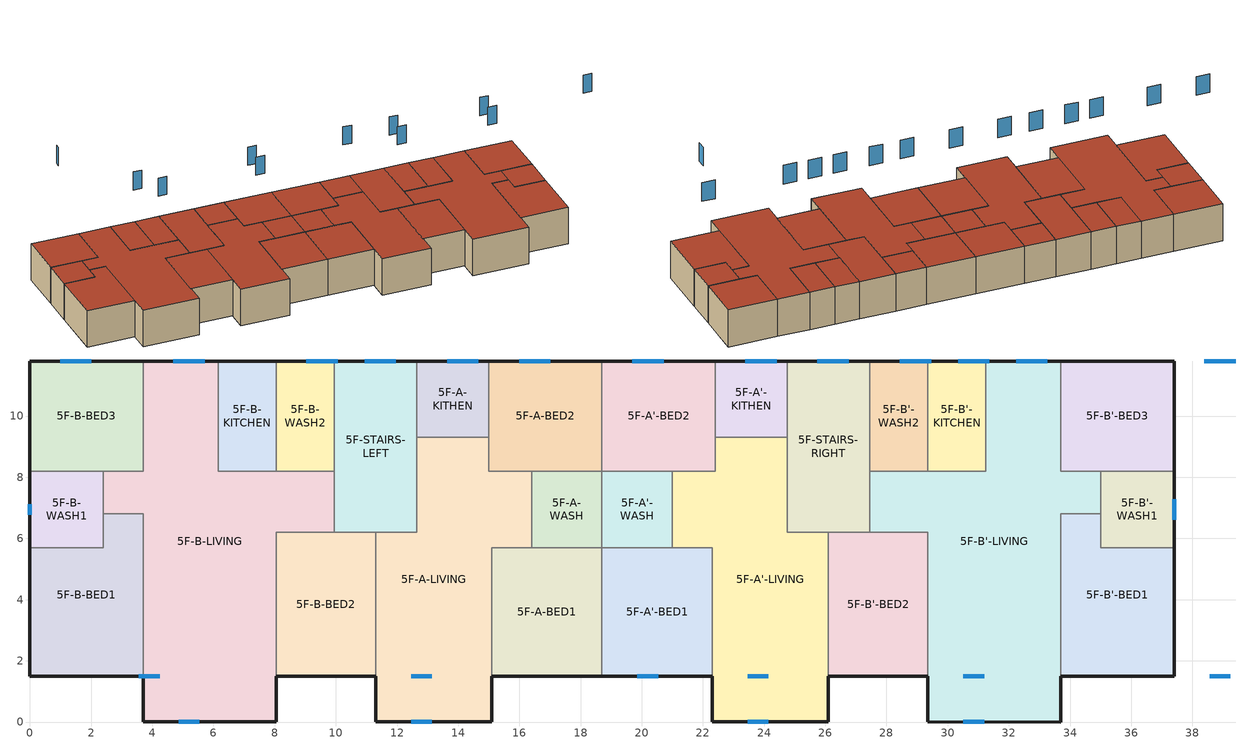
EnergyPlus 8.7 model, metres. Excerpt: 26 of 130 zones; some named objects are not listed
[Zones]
5F-A'-BED1
 floor to 4F-A'-BED1 (Interior Floor): 18.7,5.7 22.3,5.7 22.3,1.5 18.7,1.5 z12
 wall outside (Exterior Wall): 18.7,1.5 22.3,1.5 z12:15
 wall to 5F-A-BED1 (Interior Wall): 18.7,5.7 18.7,1.5 z12:15
 wall to 5F-A'-WASH (Interior Wall): 21,5.7 18.7,5.7 z12:15
 wall to 5F-A'-LIVING (Interior Wall): 22.3,1.5 22.3,5.7 21,5.7 z12:15
 window (Exterior Window): 23.46,1.5 24.14,1.5 z24.2:25.7
 roof outside (Exterior Roof): 22.3,1.5 22.3,5.7 18.7,5.7 18.7,1.5 z15
5F-A'-BED2
 floor to 4F-A'-BED2 (Interior Floor): 18.7,11.8 22.4,11.8 22.4,8.2 18.7,8.2 z12
 wall outside (Exterior Wall): 22.4,11.8 18.7,11.8 z12:15
 wall to 5F-A'-LIVING (Interior Wall): 21,8.2 22.4,8.2 22.4,9.31 z12:15
 wall to 5F-A'-WASH (Interior Wall): 18.7,8.2 21,8.2 z12:15
 wall to 5F-A-BED2 (Interior Wall): 18.7,11.8 18.7,8.2 z12:15
 wall to 5F-A'-KITHEN (Interior Wall): 22.4,9.31 22.4,11.8 z12:15
 window (Exterior Window): 24.41,11.8 23.39,11.8 z24.2:25.7
 roof outside (Exterior Roof): 22.4,8.2 22.4,11.8 18.7,11.8 18.7,8.2 z15
5F-A'-KITHEN
 floor to 4F-A'-KITHEN (Interior Floor): 24.75,11.8 24.75,9.31 22.4,9.31 22.4,11.8 z12
 wall outside (Exterior Wall): 24.75,11.8 22.4,11.8 z12:15
 wall to 5F-STAIRS-RIGHT (Interior Wall): 24.75,9.31 24.75,11.8 z12:15
 wall to 5F-A'-LIVING (Interior Wall): 22.4,9.31 24.75,9.31 z12:15
 window (Exterior Window): 26.76,11.8 25.74,11.8 z24.2:25.7
 roof outside (Exterior Roof): 24.75,9.31 24.75,11.8 22.4,11.8 22.4,9.31 z15
5F-A'-LIVING
 floor to 4F-A'-LIVING (Interior Floor): 22.4,9.31 24.75,9.31 24.75,6.2 26.1,6.2 26.1,0 22.3,0 22.3,5.7 21,5.7 21,8.2 22.4,8.2 z12
 wall outside (Exterior Wall): 22.3,1.5 22.3,0 26.1,0 26.1,1.5 z12:15
 wall to 5F-A'-WASH (Interior Wall): 21,8.2 21,5.7 z12:15
 wall to 5F-STAIRS-RIGHT (Interior Wall): 26.1,6.2 24.75,6.2 24.75,9.31 z12:15
 wall to 5F-B'-BED2 (Interior Wall): 26.1,1.5 26.1,6.2 z12:15
 window (Exterior Window): 23.46,0 24.14,0 z24.2:25.7
 roof outside (Exterior Roof): 26.1,0 26.1,6.2 24.75,6.2 24.75,9.31 22.4,9.31 22.4,8.2 21,8.2 21,5.7 22.3,5.7 22.3,0 z15
5F-A'-WASH
 floor to 4F-A'-WASH (Interior Floor): 21,8.2 21,5.7 18.7,5.7 18.7,8.2 z12
 wall to 5F-A-WASH (Interior Wall): 18.7,8.2 18.7,5.7 z12:15
 roof outside (Exterior Roof): 21,5.7 21,8.2 18.7,8.2 18.7,5.7 z15
5F-A-BED1
 floor to 4F-A-BED1 (Interior Floor): 15.1,5.7 18.7,5.7 18.7,1.5 15.1,1.5 z12
 wall outside (Exterior Wall): 15.1,1.5 18.7,1.5 z12:15
 wall to 5F-A-LIVING (Interior Wall): 16.4,5.7 15.1,5.7 15.1,1.5 z12:15
 wall to 5F-A-WASH (Interior Wall): 18.7,5.7 16.4,5.7 z12:15
 window (Exterior Window): 19.86,1.5 20.54,1.5 z24.2:25.7
 roof outside (Exterior Roof): 18.7,1.5 18.7,5.7 15.1,5.7 15.1,1.5 z15
5F-A-BED2
 floor to 4F-A-BED2 (Interior Floor): 18.7,11.8 18.7,8.2 15,8.2 15,11.8 z12
 wall outside (Exterior Wall): 18.7,11.8 15,11.8 z12:15
 wall to 5F-A-WASH (Interior Wall): 16.4,8.2 18.7,8.2 z12:15
 wall to 5F-A-LIVING (Interior Wall): 15,9.31 15,8.2 16.4,8.2 z12:15
 wall to 5F-A-KITHEN (Interior Wall): 15,11.8 15,9.31 z12:15
 window (Exterior Window): 20.71,11.8 19.69,11.8 z24.2:25.7
 roof outside (Exterior Roof): 18.7,8.2 18.7,11.8 15,11.8 15,8.2 z15
5F-A-KITHEN
 floor to 4F-A-KITHEN (Interior Floor): 15,11.8 15,9.31 12.65,9.31 12.65,11.8 z12
 wall outside (Exterior Wall): 15,11.8 12.65,11.8 z12:15
 wall to 5F-A-LIVING (Interior Wall): 12.65,9.31 15,9.31 z12:15
 wall to 5F-STAIRS-LEFT (Interior Wall): 12.65,11.8 12.65,9.31 z12:15
 window (Exterior Window): 17.01,11.8 15.99,11.8 z24.2:25.7
 roof outside (Exterior Roof): 15,9.31 15,11.8 12.65,11.8 12.65,9.31 z15
5F-A-LIVING
 floor to 4F-A-LIVING (Interior Floor): 12.65,9.31 15,9.31 15,8.2 16.4,8.2 16.4,5.7 15.1,5.7 15.1,0 11.3,0 11.3,6.2 12.65,6.2 z12
 wall outside (Exterior Wall): 11.3,1.5 11.3,0 15.1,0 15.1,1.5 z12:15
 wall to 5F-B-BED2 (Interior Wall): 11.3,6.2 11.3,1.5 z12:15
 wall to 5F-STAIRS-LEFT (Interior Wall): 12.65,9.31 12.65,6.2 11.3,6.2 z12:15
 wall to 5F-A-WASH (Interior Wall): 16.4,5.7 16.4,8.2 z12:15
 window (Exterior Window): 12.46,0 13.14,0 z24.2:25.7
 roof outside (Exterior Roof): 15.1,0 15.1,5.7 16.4,5.7 16.4,8.2 15,8.2 15,9.31 12.65,9.31 12.65,6.2 11.3,6.2 11.3,0 z15
5F-A-WASH
 floor to 4F-A-WASH (Interior Floor): 18.7,8.2 18.7,5.7 16.4,5.7 16.4,8.2 z12
 roof outside (Exterior Roof): 18.7,5.7 18.7,8.2 16.4,8.2 16.4,5.7 z15
5F-B'-BED1
 floor to 4F-B'-BED1 (Interior Floor): 35,6.8 35,5.7 37.4,5.7 37.4,1.5 33.7,1.5 33.7,6.8 z12
 wall outside (Exterior Wall): 33.7,1.5 37.4,1.5 37.4,5.7 z12:15
 wall to 5F-B'-LIVING (Interior Wall): 35,6.8 33.7,6.8 33.7,1.5 z12:15
 wall to 5F-B'-WASH1 (Interior Wall): 37.4,5.7 35,5.7 35,6.8 z12:15
 window (Exterior Window): 38.56,1.5 39.24,1.5 z24.2:25.7
 roof outside (Exterior Roof): 37.4,1.5 37.4,5.7 35,5.7 35,6.8 33.7,6.8 33.7,1.5 z15
5F-B'-BED2
 floor to 4F-B'-BED2 (Interior Floor): 26.1,6.2 29.35,6.2 29.35,1.5 26.1,1.5 z12
 wall outside (Exterior Wall): 26.1,1.5 29.35,1.5 z12:15
 wall to 5F-STAIRS-RIGHT (Interior Wall): 27.45,6.2 26.1,6.2 z12:15
 wall to 5F-B'-LIVING (Interior Wall): 29.35,1.5 29.35,6.2 27.45,6.2 z12:15
 window (Exterior Window): 30.51,1.5 31.19,1.5 z24.2:25.7
 roof outside (Exterior Roof): 29.35,1.5 29.35,6.2 26.1,6.2 26.1,1.5 z15
5F-B'-BED3
 floor to 4F-B'-BED3 (Interior Floor): 37.4,11.8 37.4,8.2 33.7,8.2 33.7,11.8 z12
 wall outside (Exterior Wall): 37.4,8.2 37.4,11.8 33.7,11.8 z12:15
 wall to 5F-B'-WASH1 (Interior Wall): 35,8.2 37.4,8.2 z12:15
 wall to 5F-B'-LIVING (Interior Wall): 33.7,11.8 33.7,8.2 35,8.2 z12:15
 window (Exterior Window): 39.41,11.8 38.39,11.8 z24.2:25.7
 roof outside (Exterior Roof): 37.4,8.2 37.4,11.8 33.7,11.8 33.7,8.2 z15
5F-B'-KITCHEN
 floor to 4F-B'-KITCHEN (Interior Floor): 29.35,11.8 31.25,11.8 31.25,8.2 29.35,8.2 z12
 wall outside (Exterior Wall): 31.25,11.8 29.35,11.8 z12:15
 wall to 5F-B'-LIVING (Interior Wall): 29.35,8.2 31.25,8.2 31.25,11.8 z12:15
 wall to 5F-B'-WASH2 (Interior Wall): 29.35,11.8 29.35,8.2 z12:15
 window (Exterior Window): 33.26,11.8 32.24,11.8 z24.2:25.7
 roof outside (Exterior Roof): 29.35,8.2 31.25,8.2 31.25,11.8 29.35,11.8 z15
5F-B'-LIVING
 floor to 4F-B'-LIVING (Interior Floor): 31.25,11.8 33.7,11.8 33.7,8.2 35,8.2 35,6.8 33.7,6.8 33.7,0 29.35,0 29.35,6.2 27.45,6.2 27.45,8.2 31.25,8.2 z12
 wall outside (Exterior Wall): 29.35,1.5 29.35,0 33.7,0 33.7,1.5 / 33.7,11.8 31.25,11.8 z12:15
 wall to 5F-STAIRS-RIGHT (Interior Wall): 27.45,8.2 27.45,6.2 z12:15
 wall to 5F-B'-WASH2 (Interior Wall): 29.35,8.2 27.45,8.2 z12:15
 wall to 5F-B'-WASH1 (Interior Wall): 35,6.8 35,8.2 z12:15
 window (Exterior Window): 30.51,0 31.19,0 / 31.36,11.8 30.34,11.8 z24.2:25.7
 roof outside (Exterior Roof): 33.7,0 33.7,6.8 35,6.8 35,8.2 33.7,8.2 33.7,11.8 31.25,11.8 31.25,8.2 27.45,8.2 27.45,6.2 29.35,6.2 29.35,0 z15
5F-B'-WASH1
 floor to 4F-B'-WASH1 (Interior Floor): 37.4,8.2 37.4,5.7 35,5.7 35,8.2 z12
 wall outside (Exterior Wall): 37.4,5.7 37.4,8.2 z12:15
 window (Exterior Window): 37.4,6.61 37.4,7.29 z24.2:25.7
 roof outside (Exterior Roof): 37.4,5.7 37.4,8.2 35,8.2 35,5.7 z15
5F-B'-WASH2
 floor to 4F-B'-WASH2 (Interior Floor): 27.45,11.8 29.35,11.8 29.35,8.2 27.45,8.2 z12
 wall outside (Exterior Wall): 29.35,11.8 27.45,11.8 z12:15
 wall to 5F-STAIRS-RIGHT (Interior Wall): 27.45,11.8 27.45,8.2 z12:15
 window (Exterior Window): 31.36,11.8 30.34,11.8 z24.2:25.7
 roof outside (Exterior Roof): 29.35,8.2 29.35,11.8 27.45,11.8 27.45,8.2 z15
5F-B-BED1
 floor to 4F-B-BED1 (Interior Floor): 2.4,6.8 3.7,6.8 3.7,1.5 0,1.5 0,5.7 2.4,5.7 z12
 wall outside (Exterior Wall): 0,5.7 0,1.5 3.7,1.5 z12:15
 wall to 5F-B-WASH1 (Interior Wall): 2.4,6.8 2.4,5.7 0,5.7 z12:15
 wall to 5F-B-LIVING (Interior Wall): 3.7,1.5 3.7,6.8 2.4,6.8 z12:15
 window (Exterior Window): 3.56,1.5 4.24,1.5 z24.2:25.7
 roof outside (Exterior Roof): 3.7,1.5 3.7,6.8 2.4,6.8 2.4,5.7 0,5.7 0,1.5 z15
5F-B-BED2
 floor to 4F-B-BED2 (Interior Floor): 8.05,6.2 11.3,6.2 11.3,1.5 8.05,1.5 z12
 wall outside (Exterior Wall): 8.05,1.5 11.3,1.5 z12:15
 wall to 5F-B-LIVING (Interior Wall): 9.95,6.2 8.05,6.2 8.05,1.5 z12:15
 wall to 5F-STAIRS-LEFT (Interior Wall): 11.3,6.2 9.95,6.2 z12:15
 window (Exterior Window): 12.46,1.5 13.14,1.5 z24.2:25.7
 roof outside (Exterior Roof): 11.3,1.5 11.3,6.2 8.05,6.2 8.05,1.5 z15
5F-B-BED3
 floor to 4F-B-BED3 (Interior Floor): 0,11.8 3.7,11.8 3.7,8.2 0,8.2 z12
 wall outside (Exterior Wall): 3.7,11.8 0,11.8 0,8.2 z12:15
 wall to 5F-B-LIVING (Interior Wall): 2.4,8.2 3.7,8.2 3.7,11.8 z12:15
 wall to 5F-B-WASH1 (Interior Wall): 0,8.2 2.4,8.2 z12:15
 window (Exterior Window): 2.01,11.8 0.99,11.8 z24.2:25.7
 roof outside (Exterior Roof): 3.7,8.2 3.7,11.8 0,11.8 0,8.2 z15
5F-B-KITCHEN
 floor to 4F-B-KITCHEN (Interior Floor): 8.05,11.8 8.05,8.2 6.15,8.2 6.15,11.8 z12
 wall outside (Exterior Wall): 8.05,11.8 6.15,11.8 z12:15
 wall to 5F-B-WASH2 (Interior Wall): 8.05,8.2 8.05,11.8 z12:15
 wall to 5F-B-LIVING (Interior Wall): 6.15,11.8 6.15,8.2 8.05,8.2 z12:15
 window (Exterior Window): 10.06,11.8 9.04,11.8 z24.2:25.7
 roof outside (Exterior Roof): 8.05,8.2 8.05,11.8 6.15,11.8 6.15,8.2 z15
5F-B-LIVING
 floor to 4F-B-LIVING (Interior Floor): 3.7,11.8 6.15,11.8 6.15,8.2 9.95,8.2 9.95,6.2 8.05,6.2 8.05,0 3.7,0 3.7,6.8 2.4,6.8 2.4,8.2 3.7,8.2 z12
 wall outside (Exterior Wall): 6.15,11.8 3.7,11.8 / 3.7,1.5 3.7,0 8.05,0 8.05,1.5 z12:15
 wall to 5F-B-WASH2 (Interior Wall): 9.95,8.2 8.05,8.2 z12:15
 wall to 5F-STAIRS-LEFT (Interior Wall): 9.95,6.2 9.95,8.2 z12:15
 wall to 5F-B-WASH1 (Interior Wall): 2.4,8.2 2.4,6.8 z12:15
 window (Exterior Window): 4.86,0 5.54,0 / 5.71,11.8 4.69,11.8 z24.2:25.7
 roof outside (Exterior Roof): 8.05,0 8.05,6.2 9.95,6.2 9.95,8.2 6.15,8.2 6.15,11.8 3.7,11.8 3.7,8.2 2.4,8.2 2.4,6.8 3.7,6.8 3.7,0 z15
5F-B-WASH1
 floor to 4F-B-WASH1 (Interior Floor): 2.4,8.2 2.4,5.7 0,5.7 0,8.2 z12
 wall outside (Exterior Wall): 0,8.2 0,5.7 z12:15
 window (Exterior Window): 0,7.12 0,6.78 z24.2:25.7
 roof outside (Exterior Roof): 2.4,5.7 2.4,8.2 0,8.2 0,5.7 z15
5F-B-WASH2
 floor to 4F-B-WASH2 (Interior Floor): 9.95,11.8 9.95,8.2 8.05,8.2 8.05,11.8 z12
 wall outside (Exterior Wall): 9.95,11.8 8.05,11.8 z12:15
 wall to 5F-STAIRS-LEFT (Interior Wall): 9.95,8.2 9.95,11.8 z12:15
 window (Exterior Window): 11.96,11.8 10.94,11.8 z24.2:25.7
 roof outside (Exterior Roof): 9.95,8.2 9.95,11.8 8.05,11.8 8.05,8.2 z15
5F-STAIRS-LEFT
 floor to 4F-STAIRS-LEFT (Interior Floor): 9.95,11.8 12.65,11.8 12.65,6.2 9.95,6.2 z12
 wall outside (Exterior Wall): 12.65,11.8 9.95,11.8 z12:15
 window (Exterior Window): 14.66,11.8 13.64,11.8 z24.2:25.7
 roof outside (Exterior Roof): 12.65,6.2 12.65,11.8 9.95,11.8 9.95,6.2 z15
5F-STAIRS-RIGHT
 floor to 4F-STAIRS-RIGHT (Interior Floor): 27.45,11.8 27.45,6.2 24.75,6.2 24.75,11.8 z12
 wall outside (Exterior Wall): 27.45,11.8 24.75,11.8 z12:15
 window (Exterior Window): 29.46,11.8 28.44,11.8 z24.2:25.7
 roof outside (Exterior Roof): 27.45,6.2 27.45,11.8 24.75,11.8 24.75,6.2 z15
[Building]
basic model: North Axis {deg}=0; Terrain=City; Solar Distribution=FullInteriorAndExteriorWithReflections
[Material] Thermal Absorptance=0.9; Solar Absorptance=0.7; Visible Absorptance=0.7
Name | Roughness | Thickness {m} | Conductivity {W/m-K} | Density {kg/m3} | Specific Heat {J/kg-K}
5shuinishajiang | Rough | 0.005 | 0.93 | 1800 | 1050
20shuinishajiang | Rough | 0.02 | 0.93 | 1800 | 1050
30NanRanXinJiSuJuBenBan | Rough | 0.03 | 0.03 | 30 | 1380
70NanRanXinJiSuJuBenBan | Rough | 0.07 | 0.03 | 30 | 1380
ShaoJieYeYan | Rough | 0.2 | 0.58 | 1400 | 1050
60hunningtulouban | Rough | 0.06 | 1.74 | 2500 | 920
10baowenshajiang | Smooth | 0.01 | 0.29 | 800 | 1050
45 xishihunningtu | Rough | 0.045 | 1.51 | 2300 | 920
85 XPS | Smooth | 0.085 | 0.3 | 28.5 | 1647
15mudiban | VerySmooth | 0.015 | 0.18 | 700 | 2510
20SuiShiLuanShi | MediumRough | 0.02 | 1.4 | 2200 | 920
5SBS | MediumRough | 0.005 | 0.23 | 900 | 1620
30shaojietaoli | MediumRough | 0.03 | 0.28 | 950 | 1050
120gangjinhunningtu | MediumRough | 0.12 | 1.74 | 2500 | 920
[Material:NoMass] Roughness=Rough; Thermal Absorptance=0.9; Solar Absorptance=0.7; Visible Absorptance=0.7
Name | Thermal Resistance {m2-K/W}
Exterior Wall | 1
Exterior Roof | 1.43
Interior Wall | 0.5
[WindowMaterial:SimpleGlazingSystem]
window2: U-Factor {W/m2-K}=1.71; Solar Heat Gain Coefficient=0.67
[WindowMaterial:Blind]
blind: Slat Orientation=Horizontal; Slat Width {m}=0.025; Slat Separation {m}=0.019; Slat Thickness {m}=0.001; Slat Angle {deg}=45; Slat Conductivity {W/m-K}=0.1; Slat Beam Solar Transmittance=0; Front Side Slat Beam Solar Reflectance=0.7; Back Side Slat Beam Solar Reflectance=0.7; Slat Diffuse Solar Transmittance=0; Front Side Slat Diffuse Solar Reflectance=0.7; Back Side Slat Diffuse Solar Reflectance=0.7; Slat Beam Visible Transmittance=0; Front Side Slat Beam Visible Reflectance=0.5; Back Side Slat Beam Visible Reflectance=0.5; Slat Diffuse Visible Transmittance=0; Front Side Slat Diffuse Visible Reflectance=0.5; Back Side Slat Diffuse Visible Reflectance=0.5; Slat Infrared Hemispherical Transmittance=0; Front Side Slat Infrared Hemispherical Emissivity=0.9; Back Side Slat Infrared Hemispherical Emissivity=0.9; Blind to Glass Distance {m}=0.05; Blind Top Opening Multiplier=0; Blind Bottom Opening Multiplier=0; Blind Left Side Opening Multiplier=0.5; Blind Right Side Opening Multiplier=0.5; Minimum Slat Angle {deg}=0; Maximum Slat Angle {deg}=180
[Construction]
Exterior Wall: 5shuinishajiang, 30NanRanXinJiSuJuBenBan, 20shuinishajiang, ShaoJieYeYan, 20shuinishajiang
Interior Wall: 10baowenshajiang, 60hunningtulouban, 10baowenshajiang
Interior Floor: 60hunningtulouban, 60hunningtulouban, 85 XPS, 45 xishihunningtu, 15mudiban
Exterior Window: window2
Exterior Roof: 20SuiShiLuanShi, 20shuinishajiang, 70NanRanXinJiSuJuBenBan, 5SBS, 20shuinishajiang, 30shaojietaoli, 120gangjinhunningtu
[WindowProperty:ShadingControl]
external shading control: Shading Type=ExteriorBlind; Shading Control Type=OnIfScheduleAllows; Schedule=shading schedule; Shading Control Is Scheduled=Yes; Glare Control Is Active=No; Shading Device Material=blind; Type of Slat Angle Control for Blinds=FixedSlatAngle
[Zone]
5F-A'-BED1; 5F-A'-BED2; 5F-A'-KITHEN; 5F-A'-LIVING; 5F-A'-WASH; 5F-A-BED1; 5F-A-BED2; 5F-A-KITHEN; 5F-A-LIVING; 5F-A-WASH; 5F-B'-BED1; 5F-B'-BED2; 5F-B'-BED3; 5F-B'-KITCHEN; 5F-B'-LIVING; 5F-B'-WASH1; 5F-B'-WASH2; 5F-B-BED1; 5F-B-BED2; 5F-B-BED3; 5F-B-KITCHEN; 5F-B-LIVING; 5F-B-WASH1; 5F-B-WASH2; 5F-STAIRS-LEFT; 5F-STAIRS-RIGHT
[ZoneVentilation:WindandStackOpenArea] Opening Area {m2}=0.3; Opening Effectiveness=autocalculate; Discharge Coefficient for Opening=autocalculate; Minimum Indoor Temperature {C}=-100; Maximum Indoor Temperature {C}=100; Delta Temperature {deltaC}=-100; Minimum Outdoor Temperature {C}=-100; Maximum Outdoor Temperature {C}=100; Maximum Wind Speed {m/s}=40
Name | Zone | Opening Area Fraction Schedule
ventilation-wind57 | 5F-A'-BED1 | Working/Schooling Bedroom occupancy
ventilation-wind58 | 5F-A'-BED2 | Working/Schooling Bedroom occupancy
ventilation-wind59 | 5F-A'-LIVING | Retired excluded fml livingroom  occupancy
ventilation-wind60 | 5F-A-BED1 | Working/Schooling Bedroom occupancy
ventilation-wind61 | 5F-A-BED2 | Working/Schooling Bedroom occupancy
ventilation-wind62 | 5F-A-LIVING | Retired excluded fml livingroom  occupancy
ventilation-wind63 | 5F-B'-BED1 | Retired Bedroom occupancy
ventilation-wind64 | 5F-B'-BED2 | Retired Bedroom occupancy
ventilation-wind65 | 5F-B'-BED3 | Retired Bedroom occupancy
ventilation-wind66 | 5F-B'-LIVING | Retired included fml livingroom occupancy
ventilation-wind67 | 5F-B-BED1 | Retired Bedroom occupancy
ventilation-wind68 | 5F-B-BED2 | Retired Bedroom occupancy
ventilation-wind69 | 5F-B-BED3 | Retired Bedroom occupancy
ventilation-wind70 | 5F-B-LIVING | Retired included fml livingroom occupancy
[AvailabilityManager:HybridVentilation] Ventilation Control Mode Schedule=On; Use Weather File Rain Indicators=Yes; Maximum Wind Speed {m/s}=40; Minimum Outdoor Temperature {C}=18; Maximum Outdoor Temperature {C}=26; Minimum Outdoor Enthalpy {J/kg}=1; Maximum Outdoor Enthalpy {J/kg}=299999; Minimum Outdoor Ventilation Air Schedule=Off; Simple Airflow Control Type Schedule=On
Name | Control Zone | ZoneVentilation Object
ventilation manager57 | 5F-A'-BED1 | ventilation-wind57
ventilation manager58 | 5F-A'-BED2 | ventilation-wind58
ventilation manager59 | 5F-A'-LIVING | ventilation-wind59
ventilation manager60 | 5F-A-BED1 | ventilation-wind60
ventilation manager61 | 5F-A-BED2 | ventilation-wind61
ventilation manager62 | 5F-A-LIVING | ventilation-wind62
ventilation manager63 | 5F-B'-BED1 | ventilation-wind63
ventilation manager64 | 5F-B'-BED2 | ventilation-wind64
ventilation manager65 | 5F-B'-BED3 | ventilation-wind65
ventilation manager66 | 5F-B'-LIVING | ventilation-wind66
ventilation manager67 | 5F-B-BED1 | ventilation-wind67
ventilation manager68 | 5F-B-BED2 | ventilation-wind68
ventilation manager69 | 5F-B-BED3 | ventilation-wind69
ventilation manager70 | 5F-B-LIVING | ventilation-wind70
[ThermostatSetpoint:DualSetpoint]
Setpoints Dual SP Control: Heating Setpoint Temperature Schedule=Heating setpoint; Cooling Setpoint Temperature Schedule=Cooling setpoint
[ZoneControl:Thermostat] Control Type Schedule=HVACTemplate-Always 4; Control=Setpoints Dual SP Control
Name | Zone or ZoneList
5F-A'-BED1 Thermostat | 5F-A'-BED1
5F-A'-BED2 Thermostat | 5F-A'-BED2
5F-A'-LIVING Thermostat | 5F-A'-LIVING
5F-A-BED1 Thermostat | 5F-A-BED1
5F-A-BED2 Thermostat | 5F-A-BED2
5F-A-LIVING Thermostat | 5F-A-LIVING
5F-B'-BED1 Thermostat | 5F-B'-BED1
5F-B'-BED2 Thermostat | 5F-B'-BED2
5F-B'-BED3 Thermostat | 5F-B'-BED3
5F-B'-LIVING Thermostat | 5F-B'-LIVING
5F-B-BED1 Thermostat | 5F-B-BED1
5F-B-BED2 Thermostat | 5F-B-BED2
5F-B-BED3 Thermostat | 5F-B-BED3
5F-B-LIVING Thermostat | 5F-B-LIVING
[Zone equipment]
5F-A'-BED1: 5F-A'-BED1 Ideal Loads Air System
5F-A'-BED2: 5F-A'-BED2 Ideal Loads Air System
5F-A'-LIVING: 5F-A'-LIVING Ideal Loads Air System
5F-A-BED1: 5F-A-BED1 Ideal Loads Air System
5F-A-BED2: 5F-A-BED2 Ideal Loads Air System
5F-A-LIVING: 5F-A-LIVING Ideal Loads Air System
5F-B'-BED1: 5F-B'-BED1 Ideal Loads Air System
5F-B'-BED2: 5F-B'-BED2 Ideal Loads Air System
5F-B'-BED3: 5F-B'-BED3 Ideal Loads Air System
5F-B'-LIVING: 5F-B'-LIVING Ideal Loads Air System
5F-B-BED1: 5F-B-BED1 Ideal Loads Air System
5F-B-BED2: 5F-B-BED2 Ideal Loads Air System
5F-B-BED3: 5F-B-BED3 Ideal Loads Air System
5F-B-LIVING: 5F-B-LIVING Ideal Loads Air System
[Schedule:Compact]
Working/Schooling Bedroom occupancy: Through: 12/31, For: Weekdays, Until: 08:00, 1, Until: 22:00, 0, Until: 24:00, 1, For: AllOtherDays, Until: 08:00, 1, Until: 12:30, 0, Until: 14:00, 1, Until: 22:00, 0, Until: 24:00, 1
Retired Bedroom occupancy: Through: 12/31, For: Alldays, Until: 08:00, 1, Until: 12:30, 0, Until: 14:00, 1, Until: 22:00, 0, Until: 24:00, 1
Retired included fml livingroom occupancy: Through: 12/31, For: Alldays, Until: 08:00, 0, Until: 12:30, 1, Until: 14:00, 0, Until: 22:00, 1, Until: 24:00, 0
Retired excluded fml livingroom  occupancy: Through: 12/31, For: Weekdays, Until: 17:00, 0, Until: 22:00, 1, Until: 24:00, 0, For: AllOtherDays, Until: 08:00, 0, Until: 12:30, 1, Until: 14:00, 0, Until: 22:00, 1, Until: 24:00, 0
Heating setpoint: Through: 2/28, For: AllDays, Until: 8:00, 18, Until: 24:00, 18, Through: 11/30, For: AllDays, Until: 24:00, 0, Through: 12/31, For: AllDays, Until: 8:00, 18, Until: 24:00, 18
Cooling setpoint: Through: 5/31, For: AllDays, Until: 24:00, 50, Through: 9/30, For: AllDays, Until: 24:00, 26, Through: 12/31, For: AllDays, Until: 24:00, 50
shading schedule: Through: 5/31, For: AllDays, Until: 24:00, 0, Through: 9/30, For: AllDays, Until: 24:00, 1, Through: 12/31, For: AllDays, Until: 24:00, 0
HVACTemplate-Always 4: Through: 12/31, For: AllDays, Until: 24:00, 4
[Schedule:Constant]
Name | Hourly Value
On | 1
Off | 0
